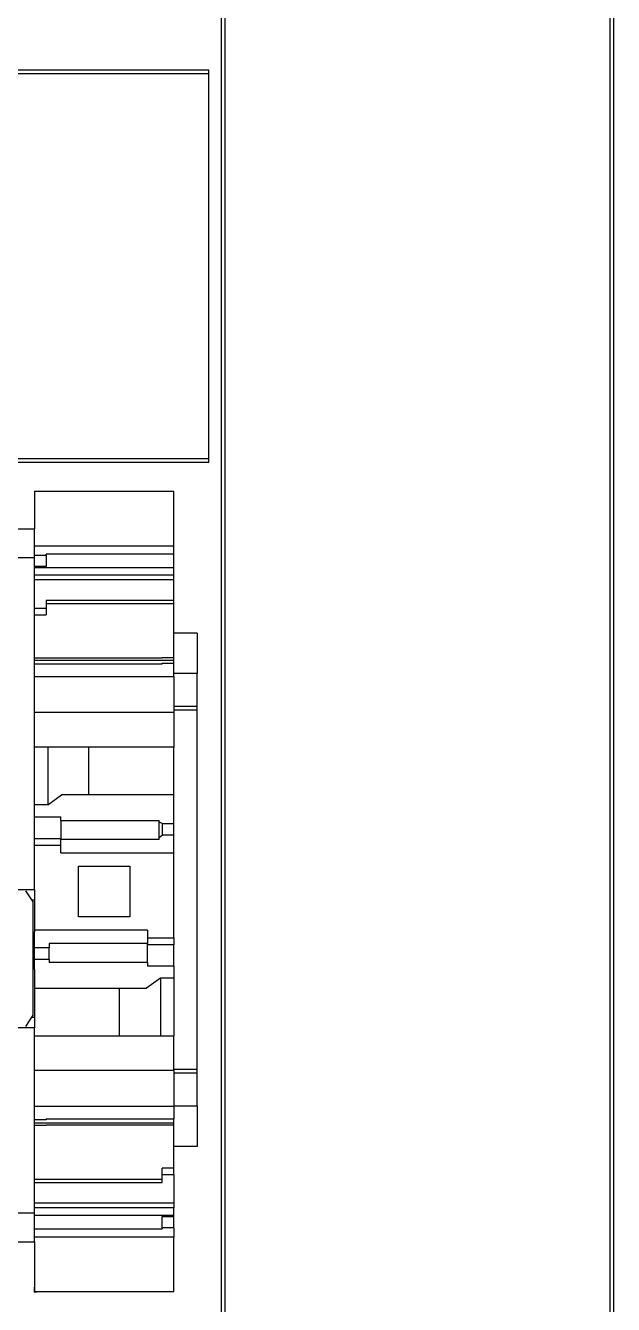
# Model space of a CAD drawing. Header units: millimetres. Extents: x 24 to 293, y 35 to 211.
# Drawn here: x 130.22 to 150.25, y 75.29 to 118.89 of the extents above; entities that cross this region are included whole.
import ezdxf

# ---------------------------------------------------------------- set-up
doc = ezdxf.new("R2010")
doc.units = ezdxf.units.MM
doc.header["$PDSIZE"] = -1

msp = doc.modelspace()

# ---------------------------------------------------------------- linework, layer by layer
at = {"color": 7, "linetype": 'Continuous', "lineweight": 25}
for p, q in [((136.877, 186.928), (136.877, 61.928)), ((137.002, 186.928), (137.002, 61.928)), ((150.127, 186.928), (150.127, 61.928)), ((150.252, 186.928), (150.252, 61.928)), ((136.464, 117.366), (38.214, 117.366)), ((136.464, 117.241), (136.464, 117.366)), ((136.464, 117.241), (38.214, 117.241)), ((136.464, 104.116), (136.464, 117.241)), ((136.464, 104.116), (38.214, 104.116)), ((136.464, 103.991), (38.214, 103.991)), ((136.464, 103.991), (136.464, 104.116)), ((130.516, 103.017), (135.266, 103.017)), ((130.516, 103.017), (130.516, 101.728)), ((135.266, 101.153), (135.266, 103.017)), ((129.416, 101.728), (130.516, 101.728)), ((130.516, 100.748), (130.516, 101.728)), ((130.516, 101.153), (135.266, 101.153)), ((135.266, 100.87), (135.266, 101.153)), ((129.416, 100.748), (130.516, 100.748)), ((130.516, 100.831), (130.916, 100.831)), ((130.516, 89.438), (130.516, 100.748)), ((135.266, 100.87), (130.916, 100.87)), ((130.916, 100.831), (130.916, 100.87)), ((130.916, 100.831), (130.916, 100.448)), ((135.266, 100.404), (135.266, 100.87)), ((130.916, 100.448), (130.516, 100.448)), ((135.266, 100.404), (130.516, 100.404)), ((135.266, 100.152), (135.266, 100.404)), ((135.266, 100.152), (130.516, 100.152)), ((135.266, 99.99), (130.516, 99.99)), ((135.266, 99.99), (135.266, 100.152)), ((135.266, 99.285), (135.266, 99.99)), ((130.916, 99.01), (130.516, 99.01)), ((135.266, 99.285), (130.916, 99.285)), ((130.916, 99.285), (130.916, 99.01)), ((130.916, 99.181), (135.266, 99.181)), ((130.916, 99.01), (130.916, 98.798)), ((135.266, 99.181), (135.266, 99.285)), ((135.266, 97.344), (135.266, 99.181)), ((130.516, 98.798), (130.916, 98.798)), ((136.064, 98.178), (135.266, 98.178)), ((136.064, 98.178), (136.064, 96.803)), ((134.866, 97.319), (130.516, 97.319)), ((130.516, 97.251), (135.266, 97.251)), ((134.866, 97.319), (134.866, 97.344)), ((134.866, 97.344), (135.266, 97.344)), ((135.266, 97.251), (135.266, 97.344)), ((135.266, 97.155), (135.266, 97.251)), ((134.866, 97.117), (130.516, 97.117)), ((134.866, 97.117), (134.866, 97.155)), ((134.866, 97.155), (135.266, 97.155)), ((135.266, 96.683), (135.266, 97.155)), ((136.064, 96.803), (135.266, 96.803)), ((136.064, 95.678), (136.064, 96.803)), ((135.266, 96.683), (130.516, 96.683)), ((135.266, 96.683), (135.266, 95.473)), ((135.266, 95.473), (130.516, 95.473)), ((136.064, 95.678), (135.266, 95.678)), ((136.064, 95.553), (135.266, 95.553)), ((135.266, 95.473), (135.266, 94.292)), ((136.064, 95.553), (136.064, 95.678)), ((136.064, 83.303), (136.064, 95.553)), ((135.266, 94.292), (130.516, 94.292)), ((130.972, 94.292), (130.972, 92.319)), ((132.374, 92.667), (132.374, 94.292)), ((135.266, 92.667), (135.266, 94.292)), ((130.972, 92.319), (131.445, 92.667)), ((135.266, 92.667), (131.445, 92.667)), ((135.266, 91.689), (135.266, 92.667)), ((130.972, 92.319), (130.516, 92.319)), ((130.516, 91.917), (131.416, 91.917)), ((131.416, 91.783), (131.416, 91.917)), ((131.416, 91.783), (134.766, 91.783)), ((131.416, 91.783), (131.416, 91.136)), ((134.766, 91.743), (134.766, 91.783)), ((134.766, 91.743), (134.882, 91.689)), ((134.766, 91.199), (134.766, 91.743)), ((134.882, 91.689), (135.266, 91.689)), ((134.882, 91.284), (134.882, 91.689)), ((135.266, 91.284), (135.266, 91.689)), ((130.516, 91.179), (131.416, 91.179)), ((131.416, 90.686), (131.416, 91.136)), ((134.766, 91.136), (131.416, 91.136)), ((134.882, 91.284), (134.766, 91.199)), ((134.766, 91.136), (134.766, 91.199)), ((135.266, 91.284), (134.882, 91.284)), ((135.266, 90.686), (135.266, 91.284)), ((130.516, 90.942), (131.416, 90.942)), ((131.416, 90.686), (135.266, 90.686)), ((135.266, 87.792), (135.266, 90.686)), ((132.016, 90.229), (133.766, 90.229)), ((132.016, 88.504), (132.016, 90.229)), ((133.766, 90.229), (133.766, 88.504)), ((129.416, 89.438), (130.516, 89.438)), ((130.216, 89.387), (130.466, 89.01)), ((130.516, 89.438), (130.516, 89.078)), ((130.421, 89.078), (130.516, 89.078)), ((130.466, 89.01), (130.466, 85.147)), ((130.516, 89.078), (130.516, 87.99)), ((133.766, 88.504), (132.016, 88.504)), ((134.366, 88.048), (130.516, 88.048)), ((130.516, 87.449), (130.516, 87.99)), ((134.366, 88.048), (134.366, 87.598)), ((134.366, 87.792), (135.266, 87.792)), ((135.266, 87.792), (135.266, 87.554)), ((130.516, 87.044), (130.516, 87.449)), ((131.016, 87.449), (130.516, 87.449)), ((134.366, 87.598), (131.016, 87.598)), ((131.016, 87.598), (131.016, 87.449)), ((131.016, 87.044), (131.016, 87.449)), ((134.366, 86.951), (134.366, 87.598)), ((135.266, 87.554), (134.366, 87.554)), ((135.266, 86.817), (135.266, 87.554)), ((131.016, 87.044), (130.516, 87.044)), ((130.516, 86.703), (130.516, 87.044)), ((131.016, 87.044), (131.016, 86.951)), ((134.366, 86.951), (131.016, 86.951)), ((134.366, 86.951), (134.366, 86.817)), ((135.266, 86.817), (134.366, 86.817)), ((135.266, 86.817), (135.266, 86.415)), ((130.516, 86.703), (130.516, 85.078)), ((134.81, 86.415), (134.337, 86.067)), ((135.266, 86.415), (134.81, 86.415)), ((134.81, 86.415), (134.81, 84.442)), ((135.266, 86.415), (135.266, 84.442)), ((130.516, 86.067), (134.337, 86.067)), ((133.408, 86.067), (133.408, 84.442)), ((130.466, 85.147), (130.216, 84.77)), ((130.421, 85.078), (130.516, 85.078)), ((130.516, 85.078), (130.516, 84.719)), ((130.516, 84.719), (129.416, 84.719)), ((130.516, 78.408), (130.516, 84.719)), ((130.516, 84.442), (135.266, 84.442)), ((135.266, 83.26), (135.266, 84.442)), ((136.064, 83.303), (135.266, 83.303)), ((136.064, 83.178), (136.064, 83.303)), ((135.266, 83.26), (130.516, 83.26)), ((135.266, 83.26), (135.266, 82.051)), ((136.064, 83.178), (135.266, 83.178)), ((136.064, 82.053), (136.064, 83.178)), ((130.516, 82.051), (135.266, 82.051)), ((136.064, 82.053), (135.266, 82.053)), ((135.266, 82.051), (135.266, 81.617)), ((136.064, 82.053), (136.064, 80.678)), ((130.916, 81.578), (130.516, 81.578)), ((130.916, 81.617), (135.266, 81.617)), ((130.916, 81.617), (130.916, 81.578)), ((135.266, 81.482), (135.266, 81.617)), ((130.516, 81.482), (135.266, 81.482)), ((130.916, 81.39), (130.516, 81.39)), ((130.916, 81.414), (135.266, 81.414)), ((130.916, 81.414), (130.916, 81.39)), ((135.266, 81.414), (135.266, 81.482)), ((135.266, 79.935), (135.266, 81.414)), ((136.064, 80.678), (135.266, 80.678)), ((135.266, 79.935), (134.866, 79.935)), ((134.866, 79.724), (134.866, 79.935)), ((135.266, 79.724), (135.266, 79.935)), ((134.866, 79.552), (130.516, 79.552)), ((130.516, 79.448), (134.866, 79.448)), ((134.866, 79.448), (134.866, 79.724)), ((134.866, 79.724), (135.266, 79.724)), ((135.266, 79.724), (135.266, 78.744)), ((135.266, 78.744), (130.516, 78.744)), ((135.266, 78.581), (130.516, 78.581)), ((135.266, 78.744), (135.266, 78.581)), ((135.266, 78.329), (135.266, 78.581)), ((129.416, 78.408), (130.516, 78.408)), ((130.516, 77.428), (130.516, 78.408)), ((130.516, 78.329), (135.266, 78.329)), ((134.866, 77.902), (134.866, 78.285)), ((134.866, 78.285), (135.266, 78.285)), ((135.266, 78.285), (135.266, 78.329)), ((135.266, 77.902), (135.266, 78.285)), ((130.516, 77.863), (134.866, 77.863)), ((134.866, 77.902), (134.866, 77.863)), ((135.266, 77.902), (134.866, 77.902)), ((135.266, 77.902), (135.266, 77.581)), ((129.416, 77.428), (130.516, 77.428)), ((135.266, 77.581), (130.516, 77.581)), ((130.516, 77.428), (130.516, 75.717)), ((135.266, 75.717), (135.266, 77.581)), ((135.266, 75.717), (130.516, 75.717))]:
    msp.add_line(p, q, dxfattribs=at)
at = {"color": 7, "linetype": 'Continuous'}
for q in [(130.516, 75.878), (130.597, 75.717)]:
    msp.add_line((130.516, 75.717), q, dxfattribs=at)
msp.add_point((130.516, 75.717), dxfattribs=at)

doc.saveas('drawing.dxf')
